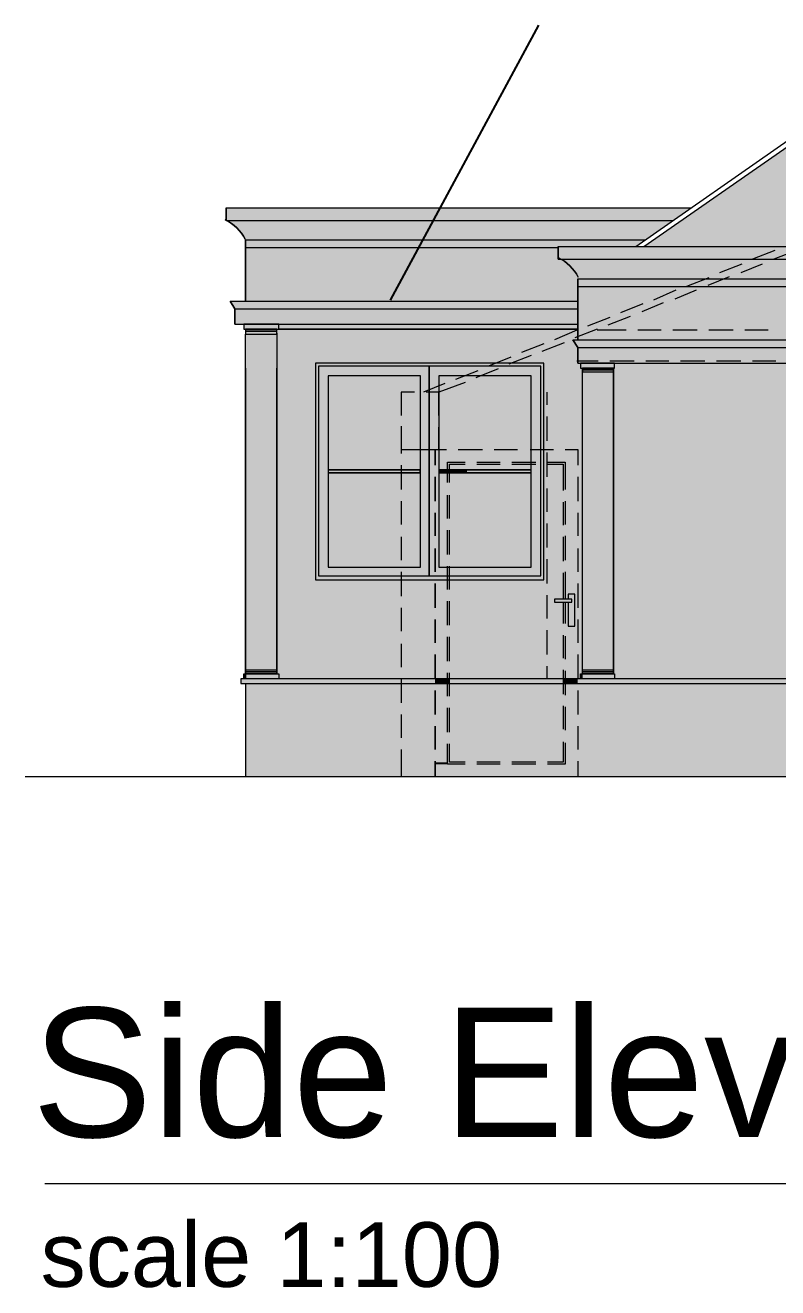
# Model space of a CAD drawing. Header units: millimetres. Extents: x -5841 to 140562, y 1006 to 102310.
# Drawn here: x 94035 to 98869, y 79848 to 87958 of the extents above; entities that cross this region are included whole.
import ezdxf

# ---------------------------------------------------------------- set-up
doc = ezdxf.new("R2010")
doc.units = ezdxf.units.MM
doc.header["$LTSCALE"] = 10
doc.layers.add('PDF17_0', color=7, linetype='Continuous')
doc.layers.add('PDF17_Text', color=7, linetype='Continuous')
doc.layers.add('PDF17_KD - WALL - LOADBEARING', color=252, linetype='Continuous', true_color=0x939598)
doc.styles.add('PDF FuturaCom-Book', font='arial.ttf')

msp = doc.modelspace()

# ---------------------------------------------------------------- linework, layer by layer
at = {"layer": 'PDF17_0', "lineweight": 25}
msp.add_lwpolyline([(96380.5, 86192.8), (97334.8, 87957.9)], dxfattribs=at)
at = {"layer": 'PDF17_0', "lineweight": 0}
for points in [[(98008.4, 86535.9), (98956.4, 87197), (99898.3, 86535.9)], [(95326.4, 86785.3), (98307.8, 86785.3)], [(95326.4, 86704.3), (98195.5, 86704.3)], [(95451.1, 86186.6), (95451.1, 86579.5), (98014.6, 86579.5)], [(97459.5, 86535.9), (103721.7, 86535.9)], [(95451.1, 86529.6), (97459.5, 86529.6)], [(97459.5, 86454.8), (103721.7, 86454.8)], [(97584.2, 86330), (103721.7, 86330)], [(97584.2, 86280.1), (103721.7, 86280.1)], [(95351.3, 86186.6), (97584.2, 86186.6)], [(95382.5, 86136.7), (97584.2, 86136.7)], [(95382.5, 86036.9), (97584.2, 86036.9)], [(95451.1, 85756.2), (95451.1, 83791.5), (95451.1, 85974.5)], [(95650.7, 85980.7), (95650.7, 83791.5), (95650.7, 85756.2)], [(97553.1, 85937.1), (103721.7, 85937.1)], [(97584.2, 85887.2), (103721.7, 85887.2)], [(95451.1, 83760.3), (95451.1, 85787.4)], [(97584.2, 85787.4), (103503.4, 85787.4)], [(97615.4, 83791.5), (97615.4, 85756.2)], [(101220.6, 83760.3), (99985.6, 83760.3), (95419.9, 83760.3), (95419.9, 83729.1), (99985.6, 83729.1), (101220.6, 83729.1)], [(95451.1, 83729.1), (95451.1, 83130.3)], [(116807.4, 83130.3), (94035.3, 83130.3)], [(110882, 83130.3), (95775.5, 83130.3)], [(94160, 80516.9), (101295.4, 80516.9)]]:
    msp.add_lwpolyline(points, dxfattribs=at)
for points in [[(95326.4, 86785.3), (95326.4, 86704.3)], [(95451.1, 86579.5), (95451.1, 86186.6)], [(97459.5, 86535.9), (97459.5, 86454.8)], [(97584.2, 86330), (97584.2, 85937.1)], [(95351.3, 86186.6), (95382.5, 86136.7), (95382.5, 86036.9), (95382.5, 86136.7)], [(95438.6, 86005.7), (95663.2, 86005.7), (95663.2, 86036.9), (95438.6, 86036.9)], [(95438.6, 86005.7), (95663.2, 86005.7), (95663.2, 86036.9), (95438.6, 86036.9)], [(95451.1, 85993.2), (95650.7, 85993.2), (95650.7, 86005.7), (95451.1, 86005.7)], [(95451.1, 85993.2), (95650.7, 85993.2), (95650.7, 86005.7), (95451.1, 86005.7)], [(95451.1, 85974.5), (95650.7, 85974.5), (95650.7, 85993.2), (95451.1, 85993.2)], [(95451.1, 85974.5), (95650.7, 85974.5), (95650.7, 85993.2), (95451.1, 85993.2)], [(97553.1, 85937.1), (97584.2, 85887.2), (97584.2, 85787.4), (97584.2, 85887.2)], [(95900.2, 84396.5), (97365.9, 84396.5), (97365.9, 85787.4), (95900.2, 85787.4)], [(95918.9, 84421.4), (97347.2, 84421.4), (97347.2, 85768.7), (95918.9, 85768.7)], [(96630, 85768.7), (95918.9, 85768.7), (95918.9, 84421.4), (96630, 84421.4)], [(97347.2, 85768.7), (96630, 85768.7), (96630, 84421.4), (97347.2, 84421.4)], [(97603, 85756.2), (97821.3, 85756.2), (97821.3, 85787.4), (97603, 85787.4)], [(97603, 85756.2), (97821.3, 85756.2), (97821.3, 85787.4), (97603, 85787.4)], [(97615.4, 85743.7), (97815, 85743.7), (97815, 85756.2), (97615.4, 85756.2)], [(97615.4, 85743.7), (97815, 85743.7), (97815, 85756.2), (97615.4, 85756.2)], [(97615.4, 85731.3), (97815, 85731.3), (97815, 85743.7), (97615.4, 85743.7)], [(97615.4, 85731.3), (97815, 85731.3), (97815, 85743.7), (97615.4, 85743.7)], [(97815, 85756.2), (97815, 83791.5)], [(96573.8, 85706.3), (95981.3, 85706.3), (95981.3, 84477.6), (96573.8, 84477.6)], [(97284.9, 85706.3), (96692.3, 85706.3), (96692.3, 84477.6), (97284.9, 84477.6)], [(96573.8, 85101.3), (95981.3, 85101.3)], [(96573.8, 85082.6), (95981.3, 85082.6)], [(97284.9, 85101.3), (96692.3, 85101.3)], [(97284.9, 85082.6), (96692.3, 85082.6)], [(95438.6, 83791.5), (95663.2, 83791.5), (95663.2, 83760.3), (95438.6, 83760.3)], [(95451.1, 83816.4), (95650.7, 83816.4), (95650.7, 83803.9), (95451.1, 83803.9)], [(95451.1, 83816.4), (95650.7, 83816.4), (95650.7, 83803.9), (95451.1, 83803.9)], [(95451.1, 83803.9), (95650.7, 83803.9), (95650.7, 83791.5), (95451.1, 83791.5)], [(95451.1, 83803.9), (95650.7, 83803.9), (95650.7, 83791.5), (95451.1, 83791.5)], [(97603, 83791.5), (97821.3, 83791.5), (97821.3, 83760.3), (97603, 83760.3)], [(97615.4, 83816.4), (97815, 83816.4), (97815, 83803.9), (97615.4, 83803.9)], [(97615.4, 83816.4), (97815, 83816.4), (97815, 83803.9), (97615.4, 83803.9)], [(97615.4, 83803.9), (97815, 83803.9), (97815, 83791.5), (97615.4, 83791.5)], [(97615.4, 83803.9), (97815, 83803.9), (97815, 83791.5), (97615.4, 83791.5)]]:
    msp.add_lwpolyline(points, close=True, dxfattribs=at)
for points in [[(95447.7, 86583.9, 0.157092), (95320.4, 86708.2, -0.157092)], [(97587.2, 86340.7, 0.157092), (97459.9, 86464.9, -0.157092)]]:
    msp.add_lwpolyline(points, format="xyb", close=True, dxfattribs=at)
at = {"layer": 'PDF17_0', "color": 252, "lineweight": 0, "true_color": 0x939598}
for points in [[(98850.4, 86510.9), (98706.9, 86454.8)], [(99006.3, 86517.1), (98844.2, 86454.8)], [(98638.3, 86423.6), (98494.9, 86367.5)], [(98769.3, 86423.6), (98632.1, 86367.5)], [(98426.3, 86336.3), (98282.8, 86280.1)], [(98557.3, 86342.5), (98420, 86286.4)], [(98214.2, 86255.2), (98070.8, 86192.8)], [(98345.2, 86255.2), (98208, 86199)], [(98002.1, 86167.9), (97858.7, 86111.7)], [(98133.1, 86174.1), (97995.9, 86118)], [(97790.1, 86080.5), (97646.6, 86024.4)], [(97921.1, 86086.8), (97777.6, 86030.6)], [(97578, 85999.5), (97434.6, 85937.1)], [(97709, 86005.7), (97565.5, 85949.6)], [(97896.1, 85999.5), (97709, 85999.5)], [(98120.6, 85999.5), (97971, 85999.5)], [(98351.4, 85999.5), (98195.5, 85999.5)], [(98582.2, 85999.5), (98426.3, 85999.5)], [(98806.7, 85999.5), (98657.1, 85999.5)], [(97365.9, 85912.1), (97222.5, 85856)], [(97496.9, 85918.4), (97353.5, 85862.2)], [(97153.9, 85824.8), (97010.4, 85768.7)], [(97284.9, 85837.3), (97141.4, 85781.2)], [(96941.8, 85737.5), (96798.4, 85681.4)], [(97072.8, 85750), (96929.3, 85693.8)], [(97715.2, 85799.9), (97578, 85799.9)], [(97946, 85799.9), (97790.1, 85799.9)], [(98170.5, 85799.9), (98020.9, 85799.9)], [(98401.3, 85799.9), (98245.4, 85799.9)], [(98632.1, 85799.9), (98476.2, 85799.9)], [(98856.6, 85799.9), (98706.9, 85799.9)], [(96729.7, 85656.4), (96592.5, 85600.3)], [(96860.7, 85662.6), (96692.3, 85600.3)], [(95451.1, 85419.4), (95451.1, 85600.3), (95451.1, 85519.2)], [(96536.4, 85600.3), (96449.1, 85600.3), (96449.1, 85450.6)], [(96692.3, 85450.6), (96692.3, 85600.3), (96611.2, 85600.3)], [(97384.7, 85600.3), (97384.7, 85519.2)], [(95451.1, 85444.3), (95451.1, 85288.4)], [(97384.7, 85444.3), (97384.7, 85288.4)], [(96449.1, 85382), (96449.1, 85207.3)], [(96449.1, 85375.7), (96449.1, 85232.3), (96536.4, 85232.3)], [(96611.2, 85232.3), (96692.3, 85232.3), (96692.3, 85375.7)], [(95451.1, 85213.6), (95451.1, 85057.6)], [(96449.1, 85232.3), (96667.4, 85232.3), (96667.4, 85132.5), (96667.4, 85232.3), (96742.2, 85232.3)], [(96817.1, 85232.3), (96973, 85232.3)], [(97047.8, 85232.3), (97197.5, 85232.3)], [(97278.6, 85232.3), (97428.3, 85232.3)], [(97384.7, 85213.6), (97384.7, 85057.6)], [(97503.2, 85232.3), (97584.2, 85232.3), (97584.2, 85132.5)], [(96449.1, 85132.5), (96449.1, 84976.5)], [(96748.5, 85020.2), (96748.5, 85151.2), (96860.7, 85151.2)], [(96760.9, 85020.2), (96760.9, 85138.7), (96860.7, 85138.7)], [(96935.6, 85151.2), (97085.3, 85151.2)], [(96935.6, 85138.7), (97085.3, 85138.7)], [(97160.1, 85151.2), (97316, 85151.2)], [(97160.1, 85138.7), (97316, 85138.7)], [(97390.9, 85151.2), (97503.2, 85151.2), (97503.2, 84976.5)], [(97390.9, 85138.7), (97490.7, 85138.7), (97490.7, 84970.3)], [(97584.2, 85057.6), (97584.2, 84901.7)], [(95451.1, 84982.8), (95451.1, 84833.1)], [(96748.5, 84789.4), (96748.5, 84939.1)], [(96760.9, 84789.4), (96760.9, 84939.1)], [(97384.7, 84982.8), (97384.7, 84833.1)], [(96449.1, 84901.7), (96449.1, 84752)], [(97490.7, 84895.5), (97490.7, 84745.8)], [(97503.2, 84901.7), (97503.2, 84752)], [(95451.1, 84758.2), (95451.1, 84602.3)], [(97384.7, 84758.2), (97384.7, 84602.3)], [(97584.2, 84826.9), (97584.2, 84677.2)], [(96449.1, 84670.9), (96449.1, 84521.2)], [(96748.5, 84558.7), (96748.5, 84714.6)], [(96760.9, 84558.7), (96760.9, 84714.6)], [(97490.7, 84670.9), (97490.7, 84515)], [(97503.2, 84677.2), (97503.2, 84521.2)], [(97584.2, 84596.1), (97584.2, 84446.4)], [(95451.1, 84527.5), (95451.1, 84371.5)], [(97384.7, 84527.5), (97384.7, 84371.5)], [(96449.1, 84446.4), (96449.1, 84290.5)], [(96748.5, 84334.1), (96748.5, 84483.8)], [(96760.9, 84334.1), (96760.9, 84483.8)], [(97490.7, 84440.1), (97490.7, 84271.7)], [(97503.2, 84446.4), (97503.2, 84271.7)], [(97584.2, 84371.5), (97584.2, 84215.6)], [(95451.1, 84296.7), (95451.1, 84147)], [(97384.7, 84296.7), (97384.7, 84147)], [(97521.9, 84253), (97521.9, 84097.1), (97565.5, 84097.1), (97565.5, 84302.9), (97521.9, 84302.9), (97521.9, 84271.7)], [(96449.1, 84215.6), (96449.1, 84065.9)], [(96748.5, 84103.3), (96748.5, 84259.3)], [(96760.9, 84103.3), (96760.9, 84259.3)], [(97490.7, 84253), (97490.7, 84115.8)], [(97503.2, 84253), (97503.2, 84115.8)], [(97584.2, 84140.8), (97584.2, 83991.1)], [(95451.1, 84072.2), (95451.1, 83916.2)], [(96748.5, 83872.6), (96748.5, 84028.5)], [(96760.9, 83872.6), (96760.9, 84028.5)], [(97384.7, 84072.2), (97384.7, 83916.2)], [(97490.7, 84041), (97490.7, 83891.3)], [(97503.2, 84034.7), (97503.2, 83885)], [(96449.1, 83984.8), (96449.1, 83835.1)], [(97584.2, 83916.2), (97584.2, 83760.3)], [(95451.1, 83841.4), (95451.1, 83760.3)], [(96748.5, 83648), (96748.5, 83797.7)], [(96760.9, 83648), (96760.9, 83797.7)], [(97384.7, 83841.4), (97384.7, 83760.3)], [(97490.7, 83816.4), (97490.7, 83660.5)], [(97503.2, 83810.2), (97503.2, 83654.3)], [(96449.1, 83760.3), (96449.1, 83604.4)], [(97584.2, 83685.4), (97584.2, 83529.5)], [(96748.5, 83417.2), (96748.5, 83573.2)], [(96760.9, 83417.2), (96760.9, 83573.2)], [(97490.7, 83585.6), (97490.7, 83436)], [(97503.2, 83579.4), (97503.2, 83429.7)], [(96449.1, 83529.5), (96449.1, 83379.8)], [(97584.2, 83454.7), (97584.2, 83305)], [(96449.1, 83305), (96449.1, 83130.3)], [(96860.7, 83211.4), (96748.5, 83211.4), (96748.5, 83342.4)], [(96860.7, 83223.9), (96760.9, 83223.9), (96760.9, 83342.4)], [(97490.7, 83354.9), (97490.7, 83223.9), (97390.9, 83223.9)], [(97503.2, 83348.6), (97503.2, 83211.4), (97390.9, 83211.4)], [(96742.2, 83130.3), (96667.4, 83130.3), (96667.4, 83230.1), (96667.4, 83130.3)], [(97085.3, 83223.9), (96935.6, 83223.9)], [(97085.3, 83211.4), (96935.6, 83211.4)], [(97316, 83223.9), (97160.1, 83223.9)], [(97316, 83211.4), (97160.1, 83211.4)], [(97584.2, 83230.1), (97584.2, 83130.3), (97503.2, 83130.3)], [(96973, 83130.3), (96817.1, 83130.3)], [(97197.5, 83130.3), (97047.8, 83130.3)], [(97428.3, 83130.3), (97278.6, 83130.3)]]:
    msp.add_lwpolyline(points, dxfattribs=at)
at = {"layer": 'PDF17_0', "color": 7, "lineweight": 0, "true_color": 0xededee}
msp.add_lwpolyline([(97584.2, 86005.7), (95663.2, 86005.7), (97584.2, 86005.7)], dxfattribs=at)
at = {"layer": 'PDF17_0', "color": 252, "lineweight": 0, "true_color": 0x939598}
for points in [[(96667.4, 85057.6), (96667.4, 84901.7)], [(96667.4, 84826.9), (96667.4, 84677.2)], [(96667.4, 84596.1), (96667.4, 84446.4)], [(96667.4, 84371.5), (96667.4, 84215.6)], [(97434.6, 84271.7), (97434.6, 84253), (97546.8, 84253), (97546.8, 84271.7)], [(96667.4, 84140.8), (96667.4, 83991.1)], [(96667.4, 83916.2), (96667.4, 83760.3)], [(96667.4, 83685.4), (96667.4, 83529.5)], [(96667.4, 83454.7), (96667.4, 83305)]]:
    msp.add_lwpolyline(points, close=True, dxfattribs=at)
at = {"layer": 'PDF17_0', "color": 7, "true_color": 0xededee, "transparency": 33554559}
for points in [[(98307.8, 86785.3), (95326.4, 86785.3), (98195.5, 86704.3)], [(95326.4, 86785.3), (98195.5, 86704.3), (95326.4, 86704.3)], [(98195.5, 86704.3), (95326.4, 86704.3), (98120.6, 86648.1)], [(95326.4, 86704.3), (98120.6, 86648.1), (95395, 86648.1)], [(98120.6, 86648.1), (95395, 86648.1), (98014.6, 86579.5)], [(95395, 86648.1), (98014.6, 86579.5), (95451.1, 86579.5)], [(98014.6, 86579.5), (95451.1, 86579.5), (97958.5, 86535.9)], [(95451.1, 86579.5), (97958.5, 86535.9), (95451.1, 86535.9)], [(97459.5, 86535.9), (95451.1, 86535.9), (97459.5, 86454.8)], [(95451.1, 86535.9), (97459.5, 86454.8), (95451.1, 86454.8)], [(103721.7, 86535.9), (97459.5, 86535.9), (103721.7, 86454.8)], [(97459.5, 86535.9), (103721.7, 86454.8), (97459.5, 86454.8)], [(97459.5, 86454.8), (95451.1, 86454.8), (97534.3, 86404.9)], [(95451.1, 86454.8), (97534.3, 86404.9), (95451.1, 86404.9)], [(103721.7, 86454.8), (97459.5, 86454.8), (103721.7, 86404.9)], [(97459.5, 86454.8), (103721.7, 86404.9), (97534.3, 86404.9)], [(97534.3, 86404.9), (95451.1, 86404.9), (97553.1, 86386.2)], [(95451.1, 86404.9), (97553.1, 86386.2), (95451.1, 86386.2)], [(97553.1, 86386.2), (95451.1, 86386.2), (97584.2, 86330)], [(95451.1, 86386.2), (97584.2, 86330), (95451.1, 86330)], [(103721.7, 86404.9), (97534.3, 86404.9), (103721.7, 86386.2)], [(97534.3, 86404.9), (103721.7, 86386.2), (97553.1, 86386.2)], [(103721.7, 86386.2), (97553.1, 86386.2), (103721.7, 86330)], [(97553.1, 86386.2), (103721.7, 86330), (97584.2, 86330)], [(97584.2, 86330), (95451.1, 86330), (97584.2, 86186.6)], [(95451.1, 86330), (97584.2, 86186.6), (95451.1, 86186.6)], [(103721.7, 86330), (97584.2, 86330), (103721.7, 85937.1)], [(97584.2, 86330), (103721.7, 85937.1), (97584.2, 85937.1)], [(97584.2, 86186.6), (95351.3, 86186.6), (97584.2, 86136.7)], [(95351.3, 86186.6), (97584.2, 86136.7), (95382.5, 86136.7)], [(97584.2, 86136.7), (95382.5, 86136.7), (97584.2, 86036.9)], [(95382.5, 86136.7), (97584.2, 86036.9), (95382.5, 86036.9)], [(97584.2, 86005.7), (95650.7, 86005.7), (97584.2, 85937.1)], [(95650.7, 86005.7), (97584.2, 85937.1), (95650.7, 85937.1)], [(97584.2, 86036.9), (95663.2, 86036.9), (97584.2, 86005.7)], [(95663.2, 86036.9), (97584.2, 86005.7), (95663.2, 86005.7)], [(95663.2, 86005.7), (97584.2, 86005.7), (97584.2, 86005.7)], [(97553.1, 85937.1), (95650.7, 85937.1), (97584.2, 85887.2)], [(95650.7, 85937.1), (97584.2, 85887.2), (95650.7, 85887.2)], [(97584.2, 85887.2), (95650.7, 85887.2), (97584.2, 85787.4)], [(95650.7, 85887.2), (97584.2, 85787.4), (95650.7, 85787.4)], [(103721.7, 85937.1), (97553.1, 85937.1), (103721.7, 85887.2)], [(97553.1, 85937.1), (103721.7, 85887.2), (97584.2, 85887.2)], [(103721.7, 85887.2), (97584.2, 85887.2), (103721.7, 85787.4)], [(97584.2, 85887.2), (103721.7, 85787.4), (97584.2, 85787.4)], [(95900.2, 85787.4), (95650.7, 85787.4), (95900.2, 84396.5)], [(95650.7, 85787.4), (95900.2, 84396.5), (95650.7, 84396.5)], [(97603, 85787.4), (97365.9, 85787.4), (97603, 85756.2)], [(97365.9, 85787.4), (97603, 85756.2), (97365.9, 85756.2)], [(97615.4, 85756.2), (97365.9, 85756.2), (97615.4, 84396.5)], [(97365.9, 85756.2), (97615.4, 84396.5), (97365.9, 84396.5)], [(99773.5, 85756.2), (97815, 85756.2), (99773.5, 85026.4)], [(97815, 85756.2), (99773.5, 85026.4), (97815, 85026.4)], [(99767.3, 85787.4), (97821.3, 85787.4), (99767.3, 85756.2)], [(97821.3, 85787.4), (99767.3, 85756.2), (97821.3, 85756.2)], [(99156, 85026.4), (97815, 85026.4), (99156, 83791.5)], [(97815, 85026.4), (99156, 83791.5), (97815, 83791.5)], [(97615.4, 84396.5), (95650.7, 84396.5), (97615.4, 83791.5)], [(95650.7, 84396.5), (97615.4, 83791.5), (95650.7, 83791.5)], [(97603, 83791.5), (95663.2, 83791.5), (97603, 83760.3)], [(95663.2, 83791.5), (97603, 83760.3), (95663.2, 83760.3)], [(99156, 83791.5), (97821.3, 83791.5), (99156, 83760.3)], [(97821.3, 83791.5), (99156, 83760.3), (97821.3, 83760.3)], [(96449.1, 83729.1), (95451.1, 83729.1), (96449.1, 83211.4)], [(95451.1, 83729.1), (96449.1, 83211.4), (95451.1, 83211.4)], [(96667.4, 83729.1), (96449.1, 83729.1), (96667.4, 83223.9)], [(96449.1, 83729.1), (96667.4, 83223.9), (96449.1, 83223.9)], [(96748.5, 83729.1), (96667.4, 83729.1), (96748.5, 83223.9)], [(96667.4, 83729.1), (96748.5, 83223.9), (96667.4, 83223.9)], [(96760.9, 83729.1), (96748.5, 83729.1), (96760.9, 83223.9)], [(96748.5, 83729.1), (96760.9, 83223.9), (96748.5, 83223.9)], [(97490.7, 83729.1), (96760.9, 83729.1), (97490.7, 83223.9)], [(96760.9, 83729.1), (97490.7, 83223.9), (96760.9, 83223.9)], [(97503.2, 83729.1), (97490.7, 83729.1), (97503.2, 83223.9)], [(97490.7, 83729.1), (97503.2, 83223.9), (97490.7, 83223.9)], [(97584.2, 83729.1), (97503.2, 83729.1), (97584.2, 83211.4)], [(97503.2, 83729.1), (97584.2, 83211.4), (97503.2, 83211.4)], [(99156, 83729.1), (97584.2, 83729.1), (99156, 83211.4)], [(97584.2, 83729.1), (99156, 83211.4), (97584.2, 83211.4)], [(96449.1, 83211.4), (95451.1, 83211.4), (96449.1, 83130.3)], [(95451.1, 83211.4), (96449.1, 83130.3), (95451.1, 83130.3)], [(96667.4, 83223.9), (96449.1, 83223.9), (96667.4, 83211.4)], [(96449.1, 83223.9), (96667.4, 83211.4), (96449.1, 83211.4)], [(96667.4, 83211.4), (96449.1, 83211.4), (96667.4, 83130.3)], [(96449.1, 83211.4), (96667.4, 83130.3), (96449.1, 83130.3)], [(96748.5, 83223.9), (96667.4, 83223.9), (96748.5, 83211.4)], [(96667.4, 83223.9), (96748.5, 83211.4), (96667.4, 83211.4)], [(97584.2, 83211.4), (96667.4, 83211.4), (97584.2, 83130.3)], [(96667.4, 83211.4), (97584.2, 83130.3), (96667.4, 83130.3)], [(97503.2, 83223.9), (96748.5, 83223.9), (97503.2, 83211.4)], [(96748.5, 83223.9), (97503.2, 83211.4), (96748.5, 83211.4)], [(99156, 83211.4), (97584.2, 83211.4), (99156, 83130.3)], [(97584.2, 83211.4), (99156, 83130.3), (97584.2, 83130.3)]]:
    msp.add_solid(points, dxfattribs=at)
at = {"layer": 'PDF17_0', "color": 253, "true_color": 0xc0ab87, "transparency": 33554559}
for points in [[(95663.2, 86036.9), (95438.6, 86036.9), (95663.2, 86005.7)], [(95438.6, 86036.9), (95663.2, 86005.7), (95438.6, 86005.7)], [(95650.7, 86005.7), (95451.1, 86005.7), (95650.7, 85743.7)], [(95451.1, 86005.7), (95650.7, 85743.7), (95451.1, 85743.7)], [(95650.7, 85743.7), (95451.1, 85743.7), (95650.7, 85731.3)], [(95451.1, 85743.7), (95650.7, 85731.3), (95451.1, 85731.3)], [(95650.7, 85731.3), (95451.1, 85731.3), (95650.7, 83816.4)], [(95451.1, 85731.3), (95650.7, 83816.4), (95451.1, 83816.4)], [(97365.9, 85787.4), (95900.2, 85787.4), (97365.9, 85768.7)], [(95900.2, 85787.4), (97365.9, 85768.7), (95900.2, 85768.7)], [(95918.9, 85768.7), (95900.2, 85768.7), (95918.9, 84421.4)], [(95900.2, 85768.7), (95918.9, 84421.4), (95900.2, 84421.4)], [(96630, 85768.7), (95918.9, 85768.7), (96630, 85706.3)], [(95918.9, 85768.7), (96630, 85706.3), (95918.9, 85706.3)], [(97347.2, 85768.7), (96630, 85768.7), (97347.2, 85706.3)], [(96630, 85768.7), (97347.2, 85706.3), (96630, 85706.3)], [(97365.9, 85768.7), (97347.2, 85768.7), (97365.9, 84421.4)], [(97347.2, 85768.7), (97365.9, 84421.4), (97347.2, 84421.4)], [(97821.3, 85787.4), (97603, 85787.4), (97821.3, 85756.2)], [(97603, 85787.4), (97821.3, 85756.2), (97603, 85756.2)], [(97815, 85756.2), (97615.4, 85756.2), (97815, 85743.7)], [(97615.4, 85756.2), (97815, 85743.7), (97615.4, 85743.7)], [(97815, 85743.7), (97615.4, 85743.7), (97815, 85731.3)], [(97615.4, 85743.7), (97815, 85731.3), (97615.4, 85731.3)], [(97815, 85731.3), (97615.4, 85731.3), (97815, 83816.4)], [(97615.4, 85731.3), (97815, 83816.4), (97615.4, 83816.4)], [(95981.3, 85706.3), (95918.9, 85706.3), (95981.3, 84477.6)], [(95918.9, 85706.3), (95981.3, 84477.6), (95918.9, 84477.6)], [(96630, 85706.3), (96573.8, 85706.3), (96630, 84477.6)], [(96573.8, 85706.3), (96630, 84477.6), (96573.8, 84477.6)], [(96692.3, 85706.3), (96630, 85706.3), (96692.3, 84477.6)], [(96630, 85706.3), (96692.3, 84477.6), (96630, 84477.6)], [(97347.2, 85706.3), (97284.9, 85706.3), (97347.2, 84477.6)], [(97284.9, 85706.3), (97347.2, 84477.6), (97284.9, 84477.6)], [(96567.6, 85101.3), (95981.3, 85101.3), (96567.6, 85082.6)], [(95981.3, 85101.3), (96567.6, 85082.6), (95981.3, 85082.6)], [(96573.8, 85101.3), (96567.6, 85101.3), (96573.8, 85082.6)], [(96567.6, 85101.3), (96573.8, 85082.6), (96567.6, 85082.6)], [(96779.6, 85101.3), (96692.3, 85101.3), (96779.6, 85082.6)], [(96692.3, 85101.3), (96779.6, 85082.6), (96692.3, 85082.6)], [(96860.7, 85101.3), (96779.6, 85101.3), (96860.7, 85082.6)], [(96779.6, 85101.3), (96860.7, 85082.6), (96779.6, 85082.6)], [(96873.2, 85101.3), (96860.7, 85101.3), (96873.2, 85082.6)], [(96860.7, 85101.3), (96873.2, 85082.6), (96860.7, 85082.6)], [(97284.9, 85101.3), (96873.2, 85101.3), (97284.9, 85082.6)], [(96873.2, 85101.3), (97284.9, 85082.6), (96873.2, 85082.6)], [(96630, 84477.6), (95918.9, 84477.6), (96630, 84421.4)], [(95918.9, 84477.6), (96630, 84421.4), (95918.9, 84421.4)], [(97347.2, 84477.6), (96630, 84477.6), (97347.2, 84421.4)], [(96630, 84477.6), (97347.2, 84421.4), (96630, 84421.4)], [(97365.9, 84421.4), (95900.2, 84421.4), (97365.9, 84396.5)], [(95900.2, 84421.4), (97365.9, 84396.5), (95900.2, 84396.5)], [(95451.1, 83791.5), (95438.6, 83791.5), (95451.1, 83760.3)], [(95438.6, 83791.5), (95451.1, 83760.3), (95438.6, 83760.3)], [(95650.7, 83816.4), (95451.1, 83816.4), (95650.7, 83803.9)], [(95451.1, 83816.4), (95650.7, 83803.9), (95451.1, 83803.9)], [(95650.7, 83803.9), (95451.1, 83803.9), (95650.7, 83791.5)], [(95451.1, 83803.9), (95650.7, 83791.5), (95451.1, 83791.5)], [(95663.2, 83791.5), (95451.1, 83791.5), (95663.2, 83760.3)], [(95451.1, 83791.5), (95663.2, 83760.3), (95451.1, 83760.3)], [(97615.4, 83791.5), (97603, 83791.5), (97615.4, 83760.3)], [(97603, 83791.5), (97615.4, 83760.3), (97603, 83760.3)], [(97815, 83816.4), (97615.4, 83816.4), (97815, 83803.9)], [(97615.4, 83816.4), (97815, 83803.9), (97615.4, 83803.9)], [(97815, 83803.9), (97615.4, 83803.9), (97815, 83791.5)], [(97615.4, 83803.9), (97815, 83791.5), (97615.4, 83791.5)], [(97821.3, 83791.5), (97615.4, 83791.5), (97821.3, 83760.3)], [(97615.4, 83791.5), (97821.3, 83760.3), (97615.4, 83760.3)], [(96449.1, 83760.3), (95419.9, 83760.3), (96449.1, 83729.1)], [(95419.9, 83760.3), (96449.1, 83729.1), (95419.9, 83729.1)], [(96667.4, 83760.3), (96449.1, 83760.3), (96667.4, 83729.1)], [(96449.1, 83760.3), (96667.4, 83729.1), (96449.1, 83729.1)], [(96748.5, 83760.3), (96667.4, 83760.3), (96748.5, 83729.1)], [(96667.4, 83760.3), (96748.5, 83729.1), (96667.4, 83729.1)], [(96760.9, 83760.3), (96748.5, 83760.3), (96760.9, 83729.1)], [(96748.5, 83760.3), (96760.9, 83729.1), (96748.5, 83729.1)], [(97490.7, 83760.3), (96760.9, 83760.3), (97490.7, 83729.1)], [(96760.9, 83760.3), (97490.7, 83729.1), (96760.9, 83729.1)], [(97503.2, 83760.3), (97490.7, 83760.3), (97503.2, 83729.1)], [(97490.7, 83760.3), (97503.2, 83729.1), (97490.7, 83729.1)], [(97584.2, 83760.3), (97503.2, 83760.3), (97584.2, 83729.1)], [(97503.2, 83760.3), (97584.2, 83729.1), (97503.2, 83729.1)], [(99156, 83760.3), (97584.2, 83760.3), (99156, 83729.1)], [(97584.2, 83760.3), (99156, 83729.1), (97584.2, 83729.1)]]:
    msp.add_solid(points, dxfattribs=at)
at = {"layer": 'PDF17_KD - WALL - LOADBEARING', "color": 7, "lineweight": 0}
msp.add_lwpolyline([(97958.5, 86535.9), (98956.4, 87234.4), (99941.9, 86542.1)], dxfattribs=at)
at = {"layer": 'PDF17_KD - WALL - LOADBEARING', "color": 141, "true_color": 0xafdcf8, "transparency": 33554559}
for points in [[(98956.4, 87197), (99099.9, 86535.9), (98008.4, 86535.9)], [(96573.8, 85706.3), (95981.3, 85706.3), (96573.8, 85101.3)], [(95981.3, 85706.3), (96573.8, 85101.3), (95981.3, 85101.3)], [(97284.9, 85706.3), (96692.3, 85706.3), (97284.9, 85101.3)], [(96692.3, 85706.3), (97284.9, 85101.3), (96692.3, 85101.3)], [(96573.8, 85082.6), (95981.3, 85082.6), (96573.8, 84477.6)], [(95981.3, 85082.6), (96573.8, 84477.6), (95981.3, 84477.6)], [(97284.9, 85082.6), (96692.3, 85082.6), (97284.9, 84477.6)], [(96692.3, 85082.6), (97284.9, 84477.6), (96692.3, 84477.6)]]:
    msp.add_solid(points, dxfattribs=at)

# ---------------------------------------------------------------- texts
at = {"layer": 'PDF17_Text', "attachment_point": 4, "style": 'PDF FuturaCom-Book'}
for s, insert, char_height in [('Side Elevation', (94077.8, 81225.5), 829.962), ('scale 1:100', (94134, 80058.6), 414.981)]:
    msp.add_mtext(s, dxfattribs=dict(at, insert=insert, char_height=char_height))

doc.saveas('drawing.dxf')
